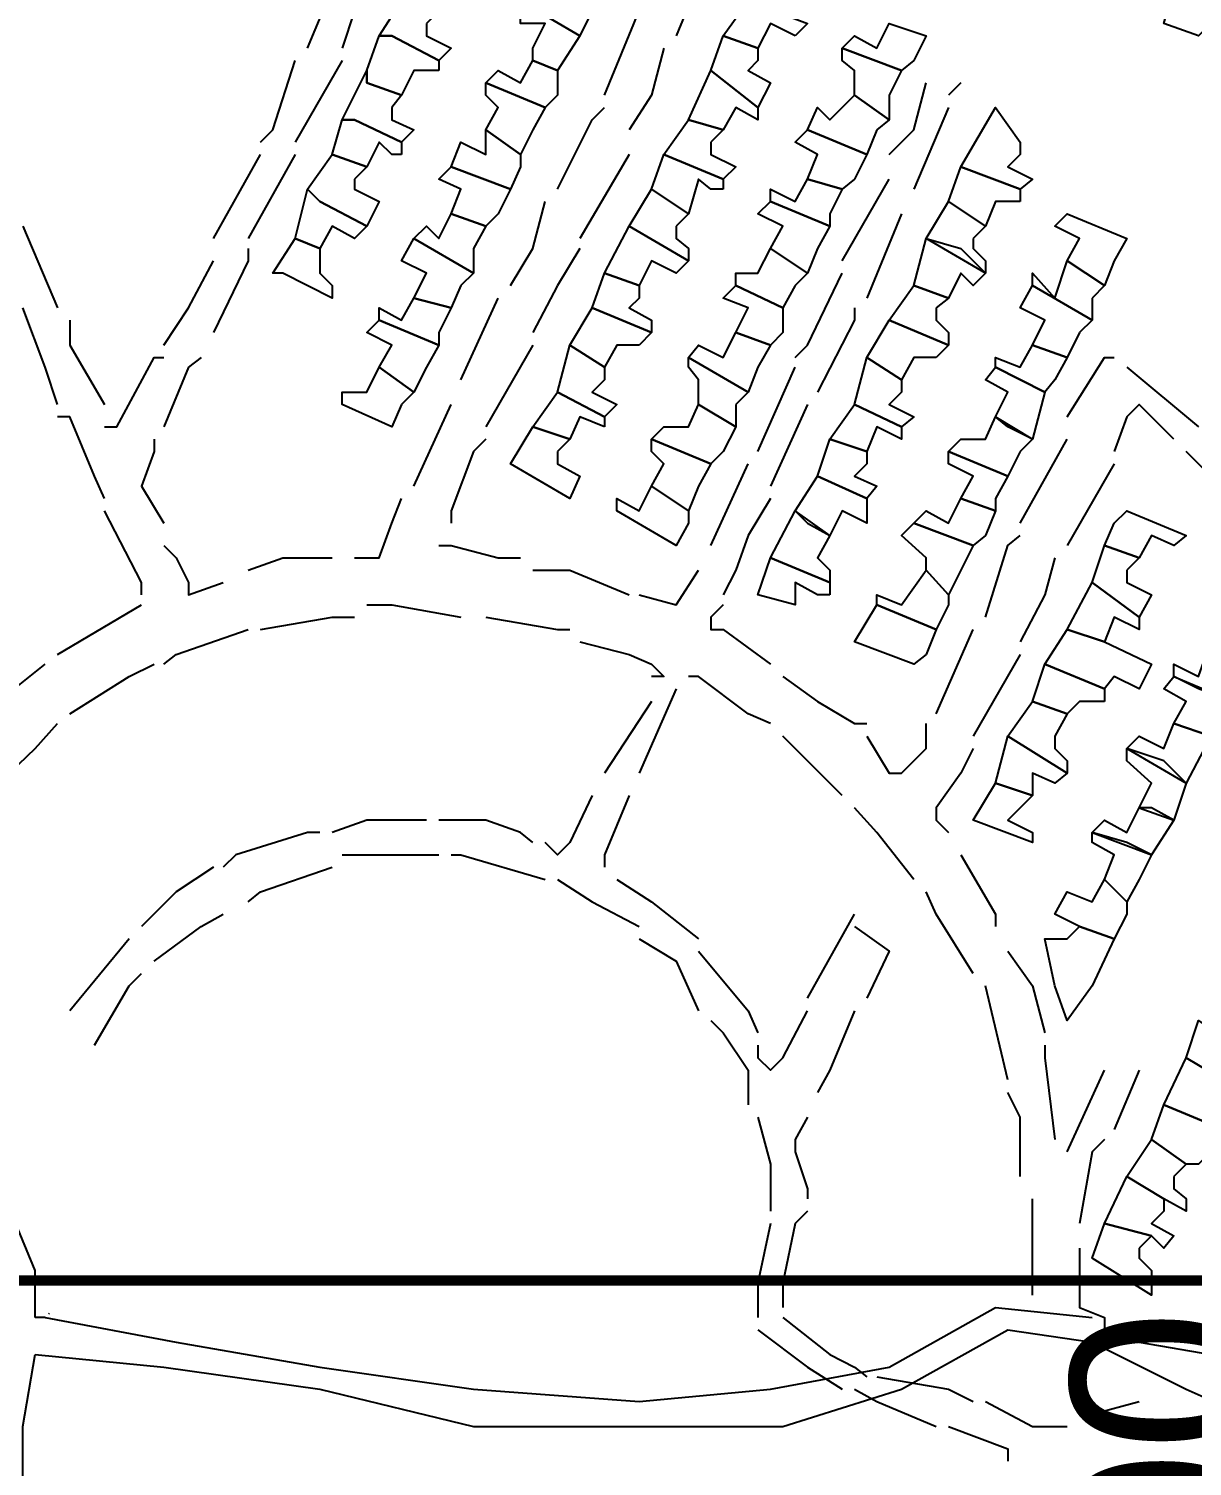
# Model space of a CAD drawing. Header units: millimetres. Extents: x -3588 to 75209, y -3737 to 38254.
# Drawn here: x 6462 to 6594.7, y 5606.2 to 5770.2 of the extents above; entities that cross this region are included whole.
import ezdxf

# ---------------------------------------------------------------- set-up
doc = ezdxf.new("R2010")
doc.units = ezdxf.units.MM
doc.layers.add('P', color=253, linetype='Continuous')
doc.layers.add('T', color=7, linetype='Continuous')

msp = doc.modelspace()

# ---------------------------------------------------------------- linework, layer by layer
msp.add_line((6464.283, 5623.57), (6464.343, 5623.649))
at = {"layer": 'P'}
for points in [[(6493.791, 5767.974), (6496.607, 5774.744), (6497.743, 5777.576)], [(6501.984, 5778.985), (6499.152, 5772.215), (6497.743, 5767.974)], [(6539.801, 5778.985), (6535.848, 5769.382)], [(6594.006, 5776.168), (6598.231, 5774.744), (6596.822, 5773.335), (6596.822, 5772.215), (6596.822, 5770.791), (6595.414, 5769.382), (6591.461, 5770.791), (6592.598, 5774.744), (6591.461, 5774.744), (6591.461, 5777.576), (6594.006, 5776.168)], [(6526.262, 5772.215), (6524.838, 5769.382), (6518.068, 5773.335), (6519.477, 5774.744), (6522.309, 5773.335), (6523.718, 5776.168), (6527.67, 5774.744), (6526.262, 5772.215)], [(6507.346, 5770.791), (6507.346, 5769.382), (6510.162, 5767.974), (6508.754, 5766.566), (6503.393, 5769.382), (6501.984, 5769.382), (6504.513, 5773.335), (6505.937, 5773.335), (6508.754, 5772.215), (6507.346, 5770.791)], [(6519.477, 5767.974), (6520.885, 5770.791), (6518.068, 5770.791), (6518.068, 5773.335), (6524.838, 5769.382), (6522.309, 5765.429), (6519.477, 5766.566), (6519.477, 5767.974)], [(6549.403, 5769.382), (6546.587, 5770.791), (6545.162, 5767.974), (6541.21, 5769.382), (6544.042, 5773.335), (6550.812, 5770.791), (6549.403, 5769.382)], [(6527.67, 5762.613), (6531.623, 5772.215)], [(6508.754, 5765.429), (6505.937, 5765.429), (6504.513, 5762.613), (6500.56, 5764.021), (6500.56, 5765.429), (6501.984, 5769.382), (6503.393, 5769.382), (6508.754, 5766.566), (6508.754, 5765.429)], [(6545.162, 5766.566), (6544.042, 5765.429), (6546.587, 5764.021), (6545.162, 5761.204), (6539.801, 5765.429), (6541.21, 5769.382), (6545.162, 5767.974), (6545.162, 5766.566)], [(6562.959, 5766.566), (6561.534, 5765.429), (6554.765, 5767.974), (6556.173, 5769.382), (6558.718, 5767.974), (6560.126, 5770.791), (6564.367, 5769.382), (6562.959, 5766.566)], [(6534.44, 5767.974), (6533.032, 5762.613), (6530.487, 5758.66)], [(6560.126, 5762.613), (6560.126, 5759.78), (6556.173, 5762.613), (6556.173, 5765.429), (6554.765, 5766.566), (6554.765, 5767.974), (6561.534, 5765.429), (6560.126, 5762.613)], [(6488.429, 5757.251), (6489.838, 5758.66), (6492.382, 5766.566)], [(6497.743, 5766.566), (6492.382, 5757.251)], [(6522.309, 5762.613), (6520.885, 5761.204), (6514.115, 5764.021), (6515.524, 5765.429), (6518.068, 5764.021), (6519.477, 5766.566), (6522.309, 5765.429), (6522.309, 5762.613)], [(6503.393, 5761.204), (6503.393, 5759.78), (6505.937, 5758.66), (6504.513, 5757.251), (6499.152, 5759.78), (6497.743, 5759.78), (6500.56, 5765.429), (6500.56, 5764.021), (6504.513, 5762.613), (6503.393, 5761.204)], [(6545.162, 5761.204), (6545.162, 5759.78), (6542.634, 5761.204), (6541.21, 5758.66), (6537.257, 5759.78), (6539.801, 5765.429), (6545.162, 5761.204)], [(6519.477, 5758.66), (6518.068, 5755.843), (6514.115, 5758.66), (6515.524, 5761.204), (6514.115, 5762.613), (6514.115, 5764.021), (6520.885, 5761.204), (6519.477, 5758.66)], [(6560.126, 5755.843), (6562.959, 5758.66), (6564.367, 5764.021)], [(6568.32, 5764.021), (6566.912, 5762.613)], [(6522.309, 5751.89), (6526.262, 5759.78), (6527.67, 5761.204)], [(6558.718, 5758.66), (6557.581, 5755.843), (6550.812, 5758.66), (6551.948, 5761.204), (6553.356, 5759.78), (6556.173, 5762.613), (6560.126, 5759.78), (6558.718, 5758.66)], [(6566.912, 5761.204), (6562.959, 5751.89)], [(6575.089, 5755.843), (6573.681, 5754.419), (6576.498, 5753.011), (6575.089, 5751.89), (6568.32, 5754.419), (6572.273, 5761.204), (6575.089, 5757.251), (6575.089, 5755.843)], [(6504.513, 5755.843), (6503.393, 5755.843), (6501.984, 5757.251), (6500.56, 5754.419), (6496.607, 5755.843), (6497.743, 5759.78), (6499.152, 5759.78), (6504.513, 5757.251), (6504.513, 5755.843)], [(6539.801, 5757.251), (6539.801, 5755.843), (6542.634, 5754.419), (6541.21, 5753.011), (6534.44, 5755.843), (6537.257, 5759.78), (6541.21, 5758.66), (6539.801, 5757.251)], [(6518.068, 5754.419), (6516.932, 5751.89), (6510.162, 5754.419), (6511.299, 5757.251), (6514.115, 5755.843), (6514.115, 5758.66), (6518.068, 5755.843), (6518.068, 5754.419)], [(6556.173, 5753.011), (6554.765, 5751.89), (6550.812, 5753.011), (6551.948, 5755.843), (6549.403, 5757.251), (6550.812, 5758.66), (6557.581, 5755.843), (6556.173, 5753.011)], [(6483.068, 5746.241), (6488.429, 5755.843)], [(6492.382, 5755.843), (6487.021, 5746.241)], [(6499.152, 5753.011), (6499.152, 5751.89), (6501.984, 5750.466), (6500.56, 5747.649), (6495.199, 5750.466), (6493.791, 5751.89), (6496.607, 5755.843), (6500.56, 5754.419), (6499.152, 5753.011)], [(6530.487, 5755.843), (6524.838, 5746.241)], [(6541.21, 5751.89), (6539.801, 5751.89), (6538.393, 5753.011), (6537.257, 5749.058), (6533.032, 5751.89), (6534.44, 5755.843), (6541.21, 5753.011), (6541.21, 5751.89)], [(6515.524, 5749.058), (6514.115, 5747.649), (6510.162, 5749.058), (6511.299, 5751.89), (6508.754, 5753.011), (6510.162, 5754.419), (6516.932, 5751.89), (6515.524, 5749.058)], [(6553.356, 5749.058), (6553.356, 5747.649), (6546.587, 5750.466), (6546.587, 5751.89), (6549.403, 5750.466), (6550.812, 5753.011), (6554.765, 5751.89), (6553.356, 5749.058)], [(6554.765, 5743.696), (6560.126, 5753.011)], [(6575.089, 5750.466), (6572.273, 5750.466), (6571.137, 5747.649), (6566.912, 5750.466), (6568.32, 5754.419), (6575.089, 5751.89), (6575.089, 5750.466)], [(6500.56, 5747.649), (6499.152, 5746.241), (6496.607, 5747.649), (6495.199, 5745.105), (6492.382, 5746.241), (6493.791, 5751.89), (6495.199, 5750.466), (6500.56, 5747.649)], [(6535.848, 5747.649), (6535.848, 5746.241), (6537.257, 5745.105), (6537.257, 5743.696), (6530.487, 5747.649), (6533.032, 5751.89), (6537.257, 5749.058), (6535.848, 5747.649)], [(6516.932, 5740.88), (6519.477, 5745.105), (6520.885, 5750.466)], [(6551.948, 5745.105), (6550.812, 5742.288), (6546.587, 5745.105), (6547.995, 5747.649), (6545.162, 5749.058), (6546.587, 5750.466), (6553.356, 5747.649), (6551.948, 5745.105)], [(6569.728, 5746.241), (6569.728, 5745.105), (6571.137, 5743.696), (6571.137, 5742.288), (6564.367, 5746.241), (6566.912, 5750.466), (6571.137, 5747.649), (6569.728, 5746.241)], [(6512.707, 5745.105), (6512.707, 5742.288), (6505.937, 5746.241), (6507.346, 5747.649), (6508.754, 5746.241), (6510.162, 5749.058), (6514.115, 5747.649), (6512.707, 5745.105)], [(6561.534, 5749.058), (6557.581, 5739.455)], [(6585.812, 5743.696), (6584.692, 5740.88), (6580.451, 5743.696), (6581.859, 5746.241), (6579.042, 5747.649), (6580.451, 5749.058), (6587.236, 5746.241), (6585.812, 5743.696)], [(6461.335, 5747.649), (6465.288, 5738.335)], [(6537.257, 5743.696), (6535.848, 5742.288), (6533.032, 5743.696), (6531.623, 5740.88), (6527.67, 5742.288), (6530.487, 5747.649), (6537.257, 5743.696)], [(6487.021, 5745.105), (6487.021, 5743.696), (6483.068, 5735.518)], [(6495.199, 5743.696), (6495.199, 5742.288), (6496.607, 5740.88), (6496.607, 5739.455), (6490.974, 5742.288), (6489.838, 5742.288), (6492.382, 5746.241), (6495.199, 5745.105), (6495.199, 5743.696)], [(6511.299, 5740.88), (6510.162, 5738.335), (6505.937, 5739.455), (6507.346, 5742.288), (6504.513, 5743.696), (6505.937, 5746.241), (6512.707, 5742.288), (6511.299, 5740.88)], [(6524.838, 5745.105), (6522.309, 5740.88), (6519.477, 5735.518)], [(6549.403, 5740.88), (6547.995, 5738.335), (6542.634, 5740.88), (6542.634, 5742.288), (6545.162, 5742.288), (6546.587, 5745.105), (6550.812, 5742.288), (6549.403, 5740.88)], [(6568.32, 5745.105), (6571.137, 5742.288), (6569.728, 5740.88), (6568.32, 5742.288), (6566.912, 5739.455), (6562.959, 5740.88), (6564.367, 5746.241), (6568.32, 5745.105)], [(6477.419, 5734.094), (6480.235, 5738.335), (6483.068, 5743.696)], [(6583.283, 5739.455), (6583.283, 5736.927), (6576.498, 5740.88), (6576.498, 5742.288), (6579.042, 5739.455), (6580.451, 5743.696), (6584.692, 5740.88), (6583.283, 5739.455)], [(6531.623, 5739.455), (6530.487, 5738.335), (6533.032, 5736.927), (6533.032, 5735.518), (6526.262, 5738.335), (6527.67, 5742.288), (6531.623, 5740.88), (6531.623, 5739.455)], [(6549.403, 5732.686), (6550.812, 5734.094), (6554.765, 5742.288)], [(6547.995, 5735.518), (6546.587, 5734.094), (6542.634, 5735.518), (6544.042, 5738.335), (6541.21, 5739.455), (6542.634, 5740.88), (6547.995, 5738.335), (6547.995, 5735.518)], [(6565.487, 5738.335), (6565.487, 5736.927), (6566.912, 5735.518), (6566.912, 5734.094), (6560.126, 5736.927), (6562.959, 5740.88), (6566.912, 5739.455), (6565.487, 5738.335)], [(6581.859, 5735.518), (6580.451, 5732.686), (6576.498, 5734.094), (6577.906, 5736.927), (6575.089, 5738.335), (6576.498, 5740.88), (6583.283, 5736.927), (6581.859, 5735.518)], [(6465.288, 5727.325), (6463.864, 5731.566), (6461.335, 5738.335)], [(6508.754, 5735.518), (6508.754, 5734.094), (6501.984, 5736.927), (6501.984, 5738.335), (6504.513, 5736.927), (6505.937, 5739.455), (6510.162, 5738.335), (6508.754, 5735.518)], [(6511.299, 5730.141), (6515.524, 5739.455)], [(6531.623, 5734.094), (6529.079, 5734.094), (6527.67, 5731.566), (6523.718, 5734.094), (6526.262, 5738.335), (6533.032, 5735.518), (6531.623, 5734.094)], [(6556.173, 5738.335), (6556.173, 5736.927), (6551.948, 5728.733)], [(6466.696, 5736.927), (6466.696, 5734.094), (6470.649, 5727.325)], [(6507.346, 5731.566), (6505.937, 5728.733), (6501.984, 5731.566), (6503.393, 5734.094), (6500.56, 5735.518), (6501.984, 5736.927), (6508.754, 5734.094), (6507.346, 5731.566)], [(6565.487, 5732.686), (6562.959, 5732.686), (6561.534, 5730.141), (6557.581, 5732.686), (6560.126, 5736.927), (6566.912, 5734.094), (6565.487, 5732.686)], [(6545.162, 5731.566), (6544.042, 5728.733), (6537.257, 5732.686), (6538.393, 5734.094), (6541.21, 5732.686), (6542.634, 5735.518), (6546.587, 5734.094), (6545.162, 5731.566)], [(6519.477, 5734.094), (6514.115, 5724.78)], [(6527.67, 5730.141), (6526.262, 5728.733), (6529.079, 5727.325), (6527.67, 5725.916), (6522.309, 5728.733), (6523.718, 5734.094), (6527.67, 5731.566), (6527.67, 5730.141)], [(6579.042, 5730.141), (6577.906, 5728.733), (6572.273, 5731.566), (6572.273, 5732.686), (6575.089, 5731.566), (6576.498, 5734.094), (6580.451, 5732.686), (6579.042, 5730.141)], [(6470.649, 5724.78), (6472.058, 5724.78), (6476.283, 5732.686), (6477.419, 5732.686)], [(6480.235, 5731.566), (6477.419, 5724.78)], [(6481.66, 5732.686), (6480.235, 5731.566)], [(6504.513, 5727.325), (6503.393, 5724.78), (6497.743, 5727.325), (6497.743, 5728.733), (6500.56, 5728.733), (6501.984, 5731.566), (6505.937, 5728.733), (6504.513, 5727.325)], [(6542.634, 5727.325), (6542.634, 5724.78), (6538.393, 5727.325), (6538.393, 5730.141), (6537.257, 5731.566), (6537.257, 5732.686), (6544.042, 5728.733), (6542.634, 5727.325)], [(6545.162, 5721.963), (6549.403, 5731.566)], [(6561.534, 5728.733), (6560.126, 5727.325), (6562.959, 5725.916), (6561.534, 5724.78), (6556.173, 5727.325), (6557.581, 5732.686), (6561.534, 5730.141), (6561.534, 5728.733)], [(6573.681, 5724.78), (6572.273, 5725.916), (6573.681, 5728.733), (6571.137, 5730.141), (6572.273, 5731.566), (6577.906, 5728.733), (6576.498, 5723.372), (6573.681, 5724.78)], [(6580.451, 5725.916), (6584.692, 5732.686), (6585.812, 5732.686)], [(6587.236, 5731.566), (6595.414, 5724.78)], [(6527.67, 5724.78), (6524.838, 5725.916), (6523.718, 5723.372), (6519.477, 5724.78), (6522.309, 5728.733), (6527.67, 5725.916), (6527.67, 5724.78)], [(6505.937, 5718.01), (6510.162, 5727.325)], [(6541.21, 5721.963), (6539.801, 5720.555), (6533.032, 5723.372), (6534.44, 5724.78), (6537.257, 5724.78), (6538.393, 5727.325), (6542.634, 5724.78), (6541.21, 5721.963)], [(6550.812, 5727.325), (6546.587, 5718.01)], [(6561.534, 5724.78), (6561.534, 5723.372), (6558.718, 5724.78), (6557.581, 5721.963), (6553.356, 5723.372), (6556.173, 5727.325), (6561.534, 5724.78)], [(6592.598, 5723.372), (6588.645, 5727.325), (6587.236, 5725.916), (6585.812, 5721.963)], [(6470.649, 5716.602), (6469.513, 5719.131), (6466.696, 5725.916), (6465.288, 5725.916)], [(6575.089, 5721.963), (6573.681, 5719.131), (6566.912, 5721.963), (6568.32, 5723.372), (6571.137, 5723.372), (6572.273, 5725.916), (6576.498, 5723.372), (6575.089, 5721.963)], [(6476.283, 5723.372), (6476.283, 5721.963), (6474.874, 5718.01), (6477.419, 5713.769)], [(6514.115, 5723.372), (6512.707, 5721.963), (6510.162, 5715.194), (6510.162, 5713.769)], [(6522.309, 5721.963), (6522.309, 5720.555), (6524.838, 5719.131), (6523.718, 5716.602), (6516.932, 5720.555), (6519.477, 5724.78), (6523.718, 5723.372), (6522.309, 5721.963)], [(6538.393, 5718.01), (6537.257, 5715.194), (6533.032, 5718.01), (6534.44, 5720.555), (6533.032, 5721.963), (6533.032, 5723.372), (6539.801, 5720.555), (6538.393, 5718.01)], [(6557.581, 5720.555), (6556.173, 5719.131), (6558.718, 5718.01), (6557.581, 5716.602), (6551.948, 5719.131), (6553.356, 5723.372), (6557.581, 5721.963), (6557.581, 5720.555)], [(6575.089, 5713.769), (6580.451, 5723.372)], [(6572.273, 5716.602), (6572.273, 5715.194), (6568.32, 5716.602), (6569.728, 5719.131), (6566.912, 5720.555), (6566.912, 5721.963), (6573.681, 5719.131), (6572.273, 5716.602)], [(6602.184, 5713.769), (6599.367, 5716.602), (6594.006, 5721.963)], [(6539.801, 5711.241), (6544.042, 5720.555)], [(6585.812, 5720.555), (6580.451, 5711.241)], [(6557.581, 5715.194), (6557.581, 5713.769), (6554.765, 5715.194), (6553.356, 5712.361), (6549.403, 5715.194), (6551.948, 5719.131), (6557.581, 5716.602), (6557.581, 5715.194)], [(6537.257, 5713.769), (6535.848, 5711.241), (6529.079, 5715.194), (6529.079, 5716.602), (6531.623, 5715.194), (6533.032, 5718.01), (6537.257, 5715.194), (6537.257, 5713.769)], [(6474.874, 5705.592), (6474.874, 5707), (6470.649, 5715.194)], [(6499.152, 5709.816), (6501.984, 5709.816), (6503.393, 5713.769), (6504.513, 5716.602)], [(6546.587, 5716.602), (6544.042, 5712.361), (6542.634, 5708.408), (6541.21, 5705.592)], [(6550.812, 5713.769), (6553.356, 5712.361), (6551.948, 5709.816), (6553.356, 5708.408), (6553.356, 5707), (6546.587, 5709.816), (6549.403, 5715.194), (6550.812, 5713.769)], [(6571.137, 5712.361), (6569.728, 5711.241), (6562.959, 5713.769), (6564.367, 5715.194), (6566.912, 5713.769), (6568.32, 5716.602), (6572.273, 5715.194), (6571.137, 5712.361)], [(6585.812, 5713.769), (6587.236, 5715.194), (6594.006, 5712.361), (6592.598, 5711.241), (6590.053, 5712.361), (6588.645, 5709.816), (6584.692, 5711.241), (6585.812, 5713.769)], [(6568.32, 5708.408), (6566.912, 5705.592), (6564.367, 5708.408), (6564.367, 5709.816), (6561.534, 5712.361), (6562.959, 5713.769), (6569.728, 5711.241), (6568.32, 5708.408)], [(6571.137, 5703.047), (6573.681, 5711.241), (6575.089, 5712.361)], [(6477.419, 5711.241), (6478.827, 5709.816), (6480.235, 5707), (6480.235, 5705.592), (6484.188, 5707)], [(6508.754, 5711.241), (6510.162, 5711.241), (6515.524, 5709.816), (6518.068, 5709.816)], [(6587.236, 5708.408), (6587.236, 5707), (6590.053, 5705.592), (6588.645, 5703.047), (6583.283, 5707), (6584.692, 5711.241), (6588.645, 5709.816), (6587.236, 5708.408)], [(6487.021, 5708.408), (6490.974, 5709.816), (6496.607, 5709.816)], [(6553.356, 5705.592), (6551.948, 5705.592), (6549.403, 5707), (6549.403, 5704.455), (6545.162, 5705.592), (6546.587, 5709.816), (6553.356, 5707), (6553.356, 5705.592)], [(6579.042, 5709.816), (6577.906, 5705.592), (6575.089, 5700.23)], [(6519.477, 5708.408), (6523.718, 5708.408), (6530.487, 5705.592)], [(6531.623, 5705.592), (6535.848, 5704.455), (6538.393, 5708.408)], [(6566.912, 5704.455), (6565.487, 5701.639), (6558.718, 5704.455), (6558.718, 5705.592), (6561.534, 5704.455), (6564.367, 5708.408), (6566.912, 5705.592), (6566.912, 5704.455)], [(6588.645, 5703.047), (6588.645, 5701.639), (6585.812, 5703.047), (6584.692, 5700.23), (6580.451, 5701.639), (6583.283, 5707), (6588.645, 5703.047)], [(6465.288, 5698.806), (6474.874, 5704.455)], [(6500.56, 5704.455), (6503.393, 5704.455), (6511.299, 5703.047)], [(6541.21, 5704.455), (6539.801, 5703.047), (6539.801, 5701.639), (6541.21, 5701.639), (6546.587, 5697.686)], [(6564.367, 5698.806), (6562.959, 5697.686), (6556.173, 5700.23), (6558.718, 5704.455), (6565.487, 5701.639), (6564.367, 5698.806)], [(6488.429, 5701.639), (6496.607, 5703.047), (6499.152, 5703.047)], [(6514.115, 5703.047), (6522.309, 5701.639), (6523.718, 5701.639)], [(6477.419, 5697.686), (6478.827, 5698.806), (6487.021, 5701.639)], [(6565.487, 5692.036), (6569.728, 5701.639)], [(6584.692, 5700.23), (6590.053, 5697.686), (6588.645, 5694.869), (6585.812, 5696.277), (6584.692, 5694.869), (6577.906, 5697.686), (6580.451, 5701.639), (6584.692, 5700.23)], [(6524.838, 5700.23), (6530.487, 5698.806), (6533.032, 5697.686), (6534.44, 5696.277), (6533.032, 5696.277)], [(6575.089, 5698.806), (6569.728, 5689.492)], [(6595.414, 5694.869), (6592.598, 5696.277), (6592.598, 5697.686), (6595.414, 5696.277), (6596.822, 5700.23), (6600.775, 5697.686), (6599.367, 5693.445), (6595.414, 5694.869)], [(6455.958, 5690.916), (6458.502, 5693.445), (6463.864, 5697.686)], [(6466.696, 5692.036), (6473.466, 5696.277), (6476.283, 5697.686)], [(6584.692, 5693.445), (6583.283, 5693.445), (6581.859, 5693.445), (6580.451, 5692.036), (6576.498, 5693.445), (6577.906, 5697.686), (6584.692, 5694.869), (6584.692, 5693.445)], [(6546.587, 5690.916), (6544.042, 5692.036), (6538.393, 5696.277), (6537.257, 5696.277)], [(6547.995, 5696.277), (6551.948, 5693.445), (6556.173, 5690.916), (6557.581, 5690.916)], [(6598.231, 5690.916), (6596.822, 5689.492), (6592.598, 5690.916), (6594.006, 5693.445), (6591.461, 5694.869), (6592.598, 5696.277), (6599.367, 5693.445), (6598.231, 5690.916)], [(6535.848, 5694.869), (6531.623, 5685.267)], [(6533.032, 5693.445), (6527.67, 5685.267)], [(6579.042, 5689.492), (6579.042, 5688.083), (6580.451, 5686.675), (6580.451, 5685.267), (6573.681, 5689.492), (6576.498, 5693.445), (6580.451, 5692.036), (6579.042, 5689.492)], [(6457.094, 5682.722), (6462.743, 5688.083), (6465.288, 5690.916)], [(6557.581, 5689.492), (6560.126, 5685.267), (6561.534, 5685.267), (6564.367, 5688.083), (6564.367, 5690.916)], [(6591.461, 5686.675), (6587.236, 5688.083), (6588.645, 5689.492), (6591.461, 5688.083), (6592.598, 5690.916), (6596.822, 5689.492), (6594.006, 5684.131), (6591.461, 5686.675)], [(6554.765, 5682.722), (6549.403, 5688.083), (6547.995, 5689.492)], [(6580.451, 5685.267), (6579.042, 5684.131), (6576.498, 5685.267), (6576.498, 5682.722), (6572.273, 5684.131), (6573.681, 5689.492), (6580.451, 5685.267)], [(6569.728, 5688.083), (6568.32, 5685.267), (6565.487, 5681.314), (6565.487, 5679.906), (6566.912, 5678.481)], [(6590.053, 5681.314), (6588.645, 5681.314), (6590.053, 5684.131), (6587.236, 5686.675), (6587.236, 5688.083), (6594.006, 5684.131), (6592.598, 5679.906), (6590.053, 5681.314)], [(6575.089, 5681.314), (6573.681, 5679.906), (6576.498, 5678.481), (6576.498, 5677.361), (6569.728, 5679.906), (6572.273, 5684.131), (6576.498, 5682.722), (6575.089, 5681.314)], [(6526.262, 5682.722), (6523.718, 5677.361), (6522.309, 5675.953), (6520.885, 5677.361)], [(6530.487, 5682.722), (6527.67, 5675.953), (6527.67, 5674.544)], [(6562.959, 5673.12), (6558.718, 5678.481), (6556.173, 5681.314)], [(6587.236, 5677.361), (6583.283, 5678.481), (6584.692, 5679.906), (6587.236, 5678.481), (6588.645, 5681.314), (6592.598, 5679.906), (6590.053, 5675.953), (6587.236, 5677.361)], [(6507.346, 5679.906), (6500.56, 5679.906), (6496.607, 5678.481)], [(6519.477, 5677.361), (6518.068, 5678.481), (6514.115, 5679.906), (6508.754, 5679.906)], [(6495.199, 5678.481), (6493.791, 5678.481), (6485.613, 5675.953), (6484.188, 5674.544)], [(6588.645, 5673.12), (6587.236, 5670.591), (6584.692, 5673.12), (6585.812, 5675.953), (6583.283, 5677.361), (6583.283, 5678.481), (6590.053, 5675.953), (6588.645, 5673.12)], [(6497.743, 5675.953), (6504.513, 5675.953), (6508.754, 5675.953)], [(6510.162, 5675.953), (6511.299, 5675.953), (6520.885, 5673.12)], [(6568.32, 5675.953), (6572.273, 5669.167), (6572.273, 5667.759)], [(6483.068, 5674.544), (6478.827, 5671.712), (6474.874, 5667.759)], [(6487.021, 5670.591), (6488.429, 5671.712), (6496.607, 5674.544)], [(6522.309, 5673.12), (6526.262, 5670.591), (6531.623, 5667.759)], [(6529.079, 5673.12), (6533.032, 5670.591), (6538.393, 5666.35)], [(6587.236, 5669.167), (6585.812, 5666.35), (6581.859, 5667.759), (6579.042, 5669.167), (6580.451, 5671.712), (6583.283, 5670.591), (6584.692, 5673.12), (6587.236, 5670.591), (6587.236, 5669.167)], [(6569.728, 5662.397), (6565.487, 5669.167), (6564.367, 5671.712)], [(6462.743, 5623.156), (6462.743, 5628.518), (6457.094, 5642.073), (6450.324, 5651.387), (6446.372, 5655.628), (6442.419, 5659.581), (6432.816, 5662.397), (6424.639, 5667.759)], [(6476.283, 5663.806), (6481.66, 5667.759), (6484.188, 5669.167)], [(6550.812, 5659.581), (6556.173, 5669.167)], [(6556.173, 5667.759), (6560.126, 5664.942), (6557.581, 5659.581)], [(6583.283, 5660.989), (6580.451, 5657.036), (6579.042, 5660.989), (6577.906, 5666.35), (6580.451, 5666.35), (6581.859, 5667.759), (6585.812, 5666.35), (6583.283, 5660.989)], [(6473.466, 5666.35), (6466.696, 5658.157)], [(6531.623, 5666.35), (6535.848, 5663.806), (6538.393, 5658.157)], [(6538.393, 5664.942), (6544.042, 5658.157), (6545.162, 5655.628)], [(6573.681, 5664.942), (6576.498, 5660.989), (6577.906, 5655.628)], [(6469.513, 5654.22), (6473.466, 5660.989), (6474.874, 5662.397)], [(6573.681, 5650.267), (6571.137, 5660.989)], [(6545.162, 5654.22), (6545.162, 5652.795), (6546.587, 5651.387), (6547.995, 5652.795), (6550.812, 5658.157)], [(6556.173, 5658.157), (6553.356, 5651.387), (6551.948, 5648.842)], [(6539.801, 5657.036), (6541.21, 5655.628), (6544.042, 5651.387), (6544.042, 5647.434)], [(6599.367, 5652.795), (6598.231, 5651.387), (6600.775, 5650.267), (6600.775, 5648.842), (6598.231, 5650.267), (6594.006, 5652.795), (6595.414, 5657.036), (6599.367, 5654.22), (6599.367, 5652.795)], [(6577.906, 5654.22), (6577.906, 5652.795), (6579.042, 5643.481)], [(6580.451, 5642.073), (6584.692, 5651.387)], [(6588.645, 5651.387), (6585.812, 5644.617)], [(6596.822, 5648.842), (6596.822, 5647.434), (6598.231, 5646.026), (6598.231, 5644.617), (6591.461, 5647.434), (6594.006, 5652.795), (6598.231, 5650.267), (6596.822, 5648.842)], [(6575.089, 5639.256), (6575.089, 5646.026), (6573.681, 5648.842)], [(6596.822, 5642.073), (6595.414, 5640.664), (6594.006, 5640.664), (6590.053, 5643.481), (6591.461, 5647.434), (6598.231, 5644.617), (6596.822, 5642.073)], [(6545.162, 5646.026), (6546.587, 5640.664), (6546.587, 5635.303)], [(6550.812, 5646.026), (6549.403, 5643.481), (6549.403, 5642.073), (6550.812, 5637.832), (6550.812, 5636.712)], [(6584.692, 5643.481), (6583.283, 5642.073), (6581.859, 5633.895)], [(6592.598, 5639.256), (6592.598, 5637.832), (6594.006, 5636.712), (6594.006, 5635.303), (6591.461, 5636.712), (6587.236, 5639.256), (6590.053, 5643.481), (6594.006, 5640.664), (6592.598, 5639.256)], [(6591.461, 5635.303), (6590.053, 5633.895), (6592.598, 5632.471), (6591.461, 5631.062), (6590.053, 5632.471), (6584.692, 5633.895), (6587.236, 5639.256), (6591.461, 5636.712), (6591.461, 5635.303)], [(6576.498, 5625.701), (6576.498, 5633.895), (6576.498, 5636.712)], [(6550.812, 5635.303), (6549.403, 5633.895), (6547.995, 5627.109), (6547.995, 5624.293)], [(6546.587, 5633.895), (6545.162, 5627.109), (6545.162, 5623.156)], [(6588.645, 5631.062), (6588.645, 5629.942), (6590.053, 5628.518), (6590.053, 5625.701), (6583.283, 5629.942), (6584.692, 5633.895), (6590.053, 5632.471), (6588.645, 5631.062)], [(6581.859, 5631.062), (6581.859, 5627.109), (6581.859, 5624.293), (6584.692, 5623.156), (6584.692, 5621.748)], [(6463.864, 5623.156), (6478.827, 5620.34), (6495.199, 5617.507), (6512.707, 5614.978), (6531.623, 5613.57), (6546.587, 5614.978), (6560.126, 5617.507), (6572.273, 5624.293), (6583.283, 5623.156)], [(6463.864, 5623.156), (6462.743, 5623.156)], [(6462.743, 5618.931), (6477.419, 5617.507), (6495.199, 5614.978), (6512.707, 5610.738), (6531.623, 5610.738), (6547.995, 5610.738), (6561.534, 5614.978), (6573.681, 5621.748), (6583.283, 5620.34), (6594.006, 5614.978), (6603.608, 5610.738), (6612.922, 5608.193), (6622.508, 5606.785), (6634.655, 5603.968)], [(6545.162, 5621.748), (6550.812, 5617.507), (6554.765, 5614.978)], [(6547.995, 5623.156), (6553.356, 5618.931), (6556.173, 5617.507), (6557.581, 5616.387)], [(6585.812, 5621.748), (6588.645, 5620.34), (6596.822, 5618.931)], [(6461.335, 5603.968), (6461.335, 5606.785), (6461.335, 5610.738), (6462.743, 5618.931)], [(6558.718, 5616.387), (6566.912, 5614.978), (6569.728, 5613.57)], [(6556.173, 5614.978), (6558.718, 5613.57), (6565.487, 5610.738)], [(6571.137, 5613.57), (6576.498, 5610.738), (6580.451, 5610.738)], [(6583.283, 5612.146), (6588.645, 5613.57)], [(6566.912, 5610.738), (6573.681, 5608.193), (6573.681, 5606.785)]]:
    msp.add_lwpolyline(points, dxfattribs=at)
at = {"layer": 'P', "const_width": 1.2}
msp.add_lwpolyline([(-1527.836, 5627.376), (13672.794, 5627.376)], dxfattribs=at)

# ---------------------------------------------------------------- texts
at = {"layer": 'T', "insert": (6580.836, 5510.938), "char_height": 20.80483, "attachment_point": 1, "rotation": 90}
msp.add_mtext('{\\fArial|b0|i0|c0|p18;1053500}', dxfattribs=at)

doc.saveas('drawing.dxf')
